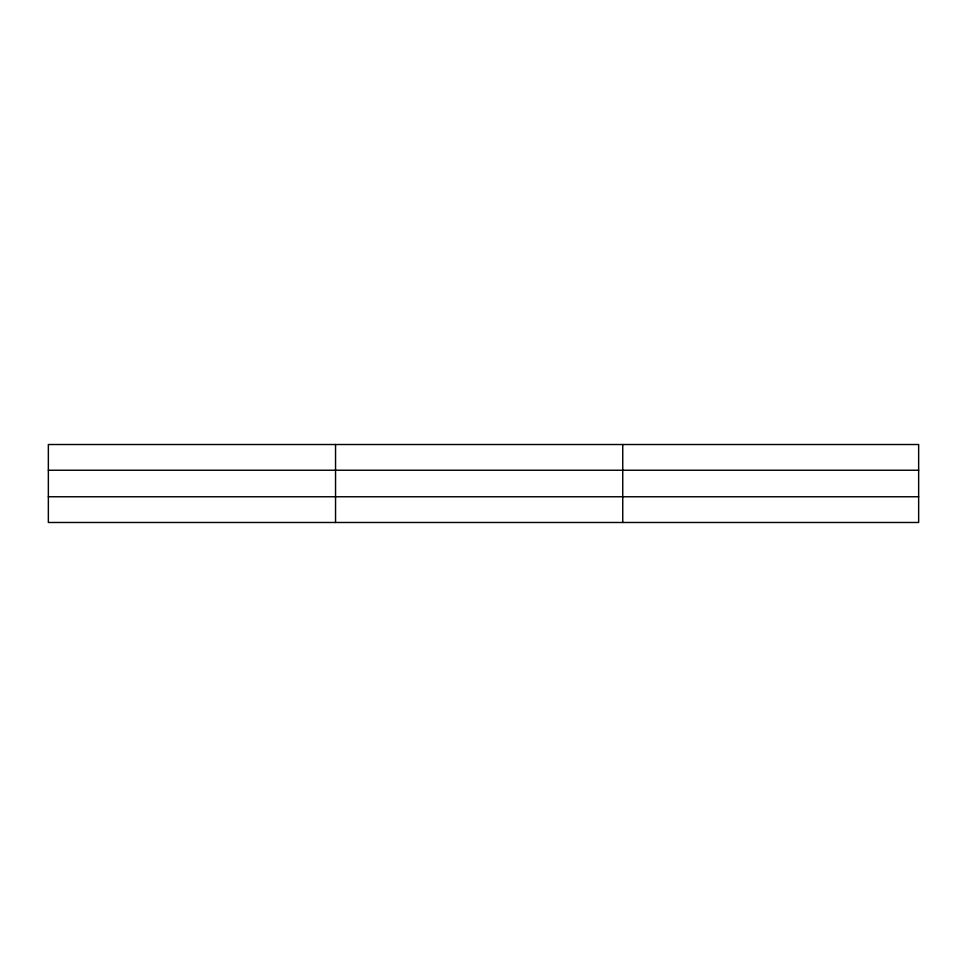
<?xml version="1.0" encoding="UTF-8"?>
<svg xmlns="http://www.w3.org/2000/svg" width="967" height="967" viewBox="0 0 967 967"><rect width="100%" height="100%" fill="white"/><g stroke="black" fill="none" stroke-linecap="round" stroke-linejoin="round"><path stroke-width="1.45" d="M335.549 522.482L335.549 444.518M622.748 522.482L622.748 444.518M918.65 496.76L918.65 522.482L48.35 522.482L48.35 444.518L918.65 444.518L918.65 496.76L48.35 496.76M48.35 470.24L918.65 470.24"/></g></svg>
